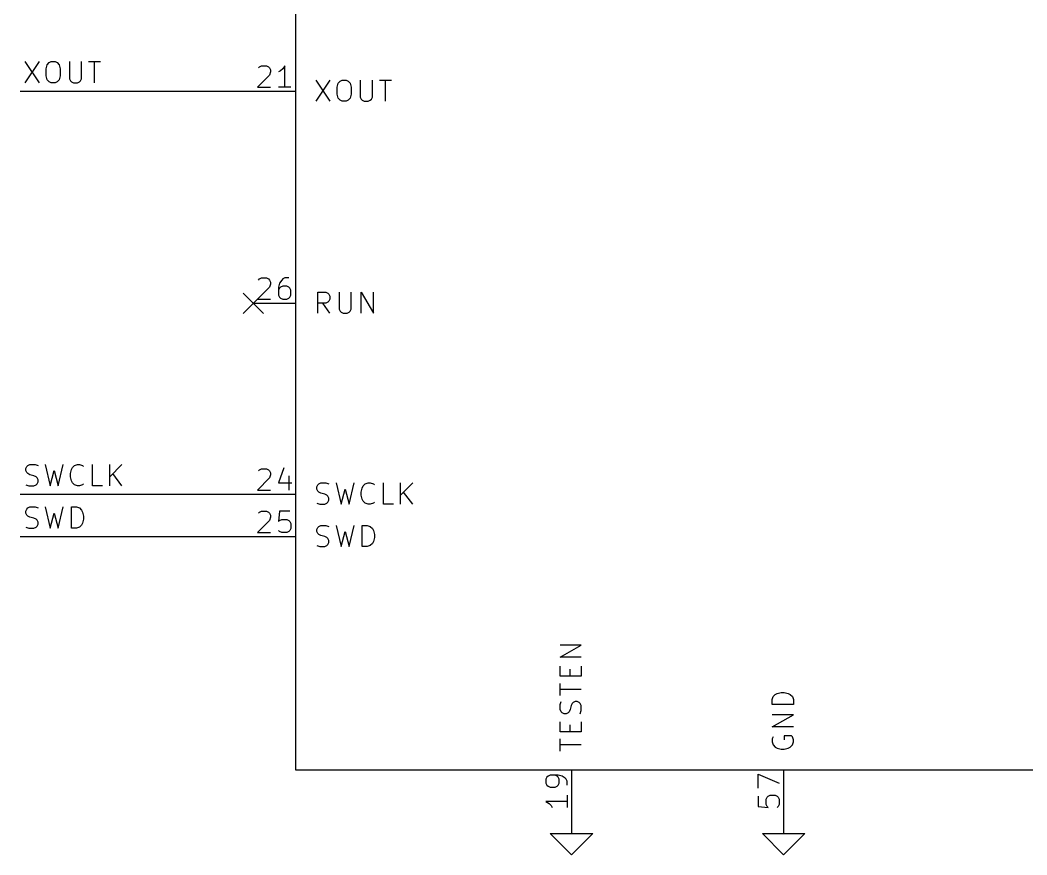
# Model space of a CAD drawing. Extents: x 0.4 to 11.3, y -7.9 to -0.4.
# Drawn here: x 5.95 to 8.324, y -6.2 to -4.232 of the extents above; entities that cross this region are included whole.
import ezdxf

# ---------------------------------------------------------------- set-up
doc = ezdxf.new("R2010")
doc.units = 0
doc.header["$MEASUREMENT"] = 0
for name, color, linetype in [('BLUE2', 5, 'CONTINUOUS'), ('CYAN2', 4, 'CONTINUOUS'), ('GRAY1', 251, 'CONTINUOUS'), ('GREEN3', 91, 'CONTINUOUS'), ('LYELLOW', 51, 'CONTINUOUS'), ('RED2', 1, 'CONTINUOUS'), ('RED3', 11, 'CONTINUOUS')]:
    doc.layers.add(name, color=color, linetype=linetype)

msp = doc.modelspace()

# ---------------------------------------------------------------- linework, layer by layer
at = {"layer": 'BLUE2', "linetype": 'CONTINUOUS'}
for p, q in [((6.476, -4.876), (6.524, -4.924)), ((6.524, -4.876), (6.476, -4.924))]:
    msp.add_line(p, q, dxfattribs=at)
at = {"layer": 'CYAN2', "linetype": 'CONTINUOUS'}
for p, q in [((6.64714, -4.37313), (6.68047, -4.42313)), ((6.68047, -4.37313), (6.64714, -4.42313)), ((6.64714, -4.37313), (6.68047, -4.42313)), ((6.68047, -4.37313), (6.64714, -4.42313)), ((6.69714, -4.3898), (6.69952, -4.38028)), ((6.69714, -4.3898), (6.69952, -4.38028)), ((6.69714, -4.40646), (6.69714, -4.3898)), ((6.69714, -4.40646), (6.69714, -4.3898)), ((6.69952, -4.38028), (6.70428, -4.37551)), ((6.69952, -4.38028), (6.70428, -4.37551)), ((6.70428, -4.37551), (6.70904, -4.37313)), ((6.70428, -4.37551), (6.70904, -4.37313)), ((6.70904, -4.37313), (6.71857, -4.37313)), ((6.70904, -4.37313), (6.71857, -4.37313)), ((6.71857, -4.37313), (6.72333, -4.37551)), ((6.71857, -4.37313), (6.72333, -4.37551)), ((6.72333, -4.37551), (6.72809, -4.38028)), ((6.72333, -4.37551), (6.72809, -4.38028)), ((6.72809, -4.38028), (6.73047, -4.3898)), ((6.72809, -4.38028), (6.73047, -4.3898)), ((6.73047, -4.3898), (6.73047, -4.40646)), ((6.73047, -4.3898), (6.73047, -4.40646)), ((6.7519, -4.37313), (6.7519, -4.41361)), ((6.7519, -4.37313), (6.7519, -4.41361)), ((6.78047, -4.41361), (6.78047, -4.37313)), ((6.78047, -4.41361), (6.78047, -4.37313)), ((6.79714, -4.37313), (6.82571, -4.37313)), ((6.79714, -4.37313), (6.82571, -4.37313)), ((6.81143, -4.42313), (6.81143, -4.37313)), ((6.81143, -4.42313), (6.81143, -4.37313)), ((6.69952, -4.41599), (6.69714, -4.40646)), ((6.69952, -4.41599), (6.69714, -4.40646)), ((6.73047, -4.40646), (6.72809, -4.41599)), ((6.73047, -4.40646), (6.72809, -4.41599)), ((6.7519, -4.41361), (6.75428, -4.41837)), ((6.7519, -4.41361), (6.75428, -4.41837)), ((6.77809, -4.41837), (6.78047, -4.41361)), ((6.77809, -4.41837), (6.78047, -4.41361)), ((6.70428, -4.42075), (6.69952, -4.41599)), ((6.70428, -4.42075), (6.69952, -4.41599)), ((6.70904, -4.42313), (6.70428, -4.42075)), ((6.70904, -4.42313), (6.70428, -4.42075)), ((6.71857, -4.42313), (6.70904, -4.42313)), ((6.71857, -4.42313), (6.70904, -4.42313)), ((6.72333, -4.42075), (6.71857, -4.42313)), ((6.72333, -4.42075), (6.71857, -4.42313)), ((6.72809, -4.41599), (6.72333, -4.42075)), ((6.72809, -4.41599), (6.72333, -4.42075)), ((6.75428, -4.41837), (6.75667, -4.42075)), ((6.75428, -4.41837), (6.75667, -4.42075)), ((6.75667, -4.42075), (6.76143, -4.42313)), ((6.75667, -4.42075), (6.76143, -4.42313)), ((6.76143, -4.42313), (6.77095, -4.42313)), ((6.76143, -4.42313), (6.77095, -4.42313)), ((6.77095, -4.42313), (6.77571, -4.42075)), ((6.77095, -4.42313), (6.77571, -4.42075)), ((6.77571, -4.42075), (6.77809, -4.41837)), ((6.77571, -4.42075), (6.77809, -4.41837)), ((6.6519, -4.92313), (6.6519, -4.87313)), ((6.6519, -4.87313), (6.67095, -4.87313)), ((6.6519, -4.92313), (6.6519, -4.87313)), ((6.6519, -4.87313), (6.67095, -4.87313)), ((6.67095, -4.87313), (6.67571, -4.87551)), ((6.67095, -4.87313), (6.67571, -4.87551)), ((6.67571, -4.87551), (6.67809, -4.87789)), ((6.67571, -4.87551), (6.67809, -4.87789)), ((6.67809, -4.87789), (6.68047, -4.88265)), ((6.67809, -4.87789), (6.68047, -4.88265)), ((6.68047, -4.8898), (6.67809, -4.89456)), ((6.68047, -4.8898), (6.67809, -4.89456)), ((6.68047, -4.88265), (6.68047, -4.8898)), ((6.68047, -4.88265), (6.68047, -4.8898)), ((6.7019, -4.87313), (6.7019, -4.91361)), ((6.7019, -4.87313), (6.7019, -4.91361)), ((6.73047, -4.91361), (6.73047, -4.87313)), ((6.73047, -4.91361), (6.73047, -4.87313)), ((6.75428, -4.92313), (6.75428, -4.87313)), ((6.75428, -4.87313), (6.78285, -4.92313)), ((6.75428, -4.92313), (6.75428, -4.87313)), ((6.75428, -4.87313), (6.78285, -4.92313)), ((6.78285, -4.92313), (6.78285, -4.87313)), ((6.78285, -4.92313), (6.78285, -4.87313)), ((6.67095, -4.89932), (6.6519, -4.89932)), ((6.67095, -4.89932), (6.6519, -4.89932)), ((6.68047, -4.92313), (6.66381, -4.89932)), ((6.68047, -4.92313), (6.66381, -4.89932)), ((6.67571, -4.89694), (6.67095, -4.89932)), ((6.67571, -4.89694), (6.67095, -4.89932)), ((6.67809, -4.89456), (6.67571, -4.89694)), ((6.67809, -4.89456), (6.67571, -4.89694)), ((6.7019, -4.91361), (6.70428, -4.91837)), ((6.7019, -4.91361), (6.70428, -4.91837)), ((6.70428, -4.91837), (6.70667, -4.92075)), ((6.70428, -4.91837), (6.70667, -4.92075)), ((6.70667, -4.92075), (6.71143, -4.92313)), ((6.70667, -4.92075), (6.71143, -4.92313)), ((6.71143, -4.92313), (6.72095, -4.92313)), ((6.71143, -4.92313), (6.72095, -4.92313)), ((6.72095, -4.92313), (6.72571, -4.92075)), ((6.72095, -4.92313), (6.72571, -4.92075)), ((6.72571, -4.92075), (6.72809, -4.91837)), ((6.72571, -4.92075), (6.72809, -4.91837)), ((6.72809, -4.91837), (6.73047, -4.91361)), ((6.72809, -4.91837), (6.73047, -4.91361)), ((6.64952, -5.33265), (6.6519, -5.32789)), ((6.64952, -5.33265), (6.6519, -5.32789)), ((6.64952, -5.33742), (6.64952, -5.33265)), ((6.64952, -5.33742), (6.64952, -5.33265)), ((6.6519, -5.34218), (6.64952, -5.33742)), ((6.6519, -5.34218), (6.64952, -5.33742)), ((6.6519, -5.32789), (6.65428, -5.32551)), ((6.6519, -5.32789), (6.65428, -5.32551)), ((6.65428, -5.32551), (6.65905, -5.32313)), ((6.65428, -5.32551), (6.65905, -5.32313)), ((6.65905, -5.32313), (6.67095, -5.32313)), ((6.65905, -5.32313), (6.67095, -5.32313)), ((6.67095, -5.32313), (6.67809, -5.32551)), ((6.67095, -5.32313), (6.67809, -5.32551)), ((6.69476, -5.32313), (6.70667, -5.37313)), ((6.69476, -5.32313), (6.70667, -5.37313)), ((6.70667, -5.37313), (6.71619, -5.33742)), ((6.70667, -5.37313), (6.71619, -5.33742)), ((6.71619, -5.33742), (6.72571, -5.37313)), ((6.71619, -5.33742), (6.72571, -5.37313)), ((6.72571, -5.37313), (6.73762, -5.32313)), ((6.72571, -5.37313), (6.73762, -5.32313)), ((6.75428, -5.34456), (6.75666, -5.33504)), ((6.75428, -5.34456), (6.75666, -5.33504)), ((6.75666, -5.33504), (6.75904, -5.33028)), ((6.75666, -5.33504), (6.75904, -5.33028)), ((6.75904, -5.33028), (6.76381, -5.32551)), ((6.75904, -5.33028), (6.76381, -5.32551)), ((6.76381, -5.32551), (6.77095, -5.32313)), ((6.76381, -5.32551), (6.77095, -5.32313)), ((6.77095, -5.32313), (6.77571, -5.32313)), ((6.77095, -5.32313), (6.77571, -5.32313)), ((6.77571, -5.32313), (6.78285, -5.32551)), ((6.77571, -5.32313), (6.78285, -5.32551)), ((6.78285, -5.32551), (6.78523, -5.32789)), ((6.78285, -5.32551), (6.78523, -5.32789)), ((6.80666, -5.37313), (6.80666, -5.32313)), ((6.80666, -5.37313), (6.80666, -5.32313)), ((6.84714, -5.37313), (6.84714, -5.32313)), ((6.87571, -5.32313), (6.84714, -5.3517)), ((6.84714, -5.37313), (6.84714, -5.32313)), ((6.87571, -5.32313), (6.84714, -5.3517)), ((6.65428, -5.34456), (6.6519, -5.34218)), ((6.65428, -5.34456), (6.6519, -5.34218)), ((6.65905, -5.34694), (6.65428, -5.34456)), ((6.65905, -5.34694), (6.65428, -5.34456)), ((6.66857, -5.34932), (6.65905, -5.34694)), ((6.66857, -5.34932), (6.65905, -5.34694)), ((6.67333, -5.3517), (6.66857, -5.34932)), ((6.67333, -5.3517), (6.66857, -5.34932)), ((6.67571, -5.35408), (6.67333, -5.3517)), ((6.67571, -5.35408), (6.67333, -5.3517)), ((6.67809, -5.35885), (6.67571, -5.35408)), ((6.67809, -5.35885), (6.67571, -5.35408)), ((6.67571, -5.36837), (6.67809, -5.36361)), ((6.67571, -5.36837), (6.67809, -5.36361)), ((6.67809, -5.36361), (6.67809, -5.35885)), ((6.67809, -5.36361), (6.67809, -5.35885)), ((6.75428, -5.3517), (6.75428, -5.34456)), ((6.75428, -5.3517), (6.75428, -5.34456)), ((6.75666, -5.36122), (6.75428, -5.3517)), ((6.75666, -5.36122), (6.75428, -5.3517)), ((6.75904, -5.36599), (6.75666, -5.36122)), ((6.75904, -5.36599), (6.75666, -5.36122)), ((6.87571, -5.37313), (6.85428, -5.34456)), ((6.87571, -5.37313), (6.85428, -5.34456)), ((6.64952, -5.37075), (6.65667, -5.37313)), ((6.64952, -5.37075), (6.65667, -5.37313)), ((6.65667, -5.37313), (6.66857, -5.37313)), ((6.65667, -5.37313), (6.66857, -5.37313)), ((6.66857, -5.37313), (6.67333, -5.37075)), ((6.66857, -5.37313), (6.67333, -5.37075)), ((6.67333, -5.37075), (6.67571, -5.36837)), ((6.67333, -5.37075), (6.67571, -5.36837)), ((6.76381, -5.37075), (6.75904, -5.36599)), ((6.76381, -5.37075), (6.75904, -5.36599)), ((6.77095, -5.37313), (6.76381, -5.37075)), ((6.77095, -5.37313), (6.76381, -5.37075)), ((6.77571, -5.37313), (6.77095, -5.37313)), ((6.77571, -5.37313), (6.77095, -5.37313)), ((6.78285, -5.37075), (6.77571, -5.37313)), ((6.78285, -5.37075), (6.77571, -5.37313)), ((6.78523, -5.36837), (6.78285, -5.37075)), ((6.78523, -5.36837), (6.78285, -5.37075)), ((6.83047, -5.37313), (6.80666, -5.37313)), ((6.83047, -5.37313), (6.80666, -5.37313)), ((6.64952, -5.43265), (6.6519, -5.42789)), ((6.64952, -5.43265), (6.6519, -5.42789)), ((6.64952, -5.43742), (6.64952, -5.43265)), ((6.64952, -5.43742), (6.64952, -5.43265)), ((6.6519, -5.42789), (6.65428, -5.42551)), ((6.6519, -5.42789), (6.65428, -5.42551)), ((6.65428, -5.42551), (6.65905, -5.42313)), ((6.65428, -5.42551), (6.65905, -5.42313)), ((6.65905, -5.42313), (6.67095, -5.42313)), ((6.65905, -5.42313), (6.67095, -5.42313)), ((6.67095, -5.42313), (6.67809, -5.42551)), ((6.67095, -5.42313), (6.67809, -5.42551)), ((6.69476, -5.42313), (6.70667, -5.47313)), ((6.69476, -5.42313), (6.70667, -5.47313)), ((6.72571, -5.47313), (6.73762, -5.42313)), ((6.72571, -5.47313), (6.73762, -5.42313)), ((6.75666, -5.47313), (6.75666, -5.42313)), ((6.75666, -5.42313), (6.76857, -5.42313)), ((6.75666, -5.47313), (6.75666, -5.42313)), ((6.75666, -5.42313), (6.76857, -5.42313)), ((6.76857, -5.42313), (6.77571, -5.42551)), ((6.76857, -5.42313), (6.77571, -5.42551)), ((6.77571, -5.42551), (6.78047, -5.43028)), ((6.77571, -5.42551), (6.78047, -5.43028)), ((6.78047, -5.43028), (6.78285, -5.43504)), ((6.78047, -5.43028), (6.78285, -5.43504)), ((6.78285, -5.43504), (6.78523, -5.44456)), ((6.78285, -5.43504), (6.78523, -5.44456)), ((6.6519, -5.44218), (6.64952, -5.43742)), ((6.6519, -5.44218), (6.64952, -5.43742)), ((6.65428, -5.44456), (6.6519, -5.44218)), ((6.65428, -5.44456), (6.6519, -5.44218)), ((6.65905, -5.44694), (6.65428, -5.44456)), ((6.65905, -5.44694), (6.65428, -5.44456)), ((6.66857, -5.44932), (6.65905, -5.44694)), ((6.66857, -5.44932), (6.65905, -5.44694)), ((6.67333, -5.4517), (6.66857, -5.44932)), ((6.67333, -5.4517), (6.66857, -5.44932)), ((6.67571, -5.45408), (6.67333, -5.4517)), ((6.67571, -5.45408), (6.67333, -5.4517)), ((6.67809, -5.45885), (6.67571, -5.45408)), ((6.67809, -5.45885), (6.67571, -5.45408)), ((6.67809, -5.46361), (6.67809, -5.45885)), ((6.67809, -5.46361), (6.67809, -5.45885)), ((6.70667, -5.47313), (6.71619, -5.43742)), ((6.70667, -5.47313), (6.71619, -5.43742)), ((6.71619, -5.43742), (6.72571, -5.47313)), ((6.71619, -5.43742), (6.72571, -5.47313)), ((6.78523, -5.4517), (6.78285, -5.46122)), ((6.78523, -5.4517), (6.78285, -5.46122)), ((6.78523, -5.44456), (6.78523, -5.4517)), ((6.78523, -5.44456), (6.78523, -5.4517)), ((6.64952, -5.47075), (6.65667, -5.47313)), ((6.64952, -5.47075), (6.65667, -5.47313)), ((6.65667, -5.47313), (6.66857, -5.47313)), ((6.65667, -5.47313), (6.66857, -5.47313)), ((6.66857, -5.47313), (6.67333, -5.47075)), ((6.66857, -5.47313), (6.67333, -5.47075)), ((6.67333, -5.47075), (6.67571, -5.46837)), ((6.67333, -5.47075), (6.67571, -5.46837)), ((6.67571, -5.46837), (6.67809, -5.46361)), ((6.67571, -5.46837), (6.67809, -5.46361)), ((6.76857, -5.47313), (6.75666, -5.47313)), ((6.76857, -5.47313), (6.75666, -5.47313)), ((6.77571, -5.47075), (6.76857, -5.47313)), ((6.77571, -5.47075), (6.76857, -5.47313)), ((6.78047, -5.46599), (6.77571, -5.47075)), ((6.78047, -5.46599), (6.77571, -5.47075)), ((6.78285, -5.46122), (6.78047, -5.46599)), ((6.78285, -5.46122), (6.78047, -5.46599)), ((7.22313, -5.73381), (7.27313, -5.70524)), ((7.27313, -5.70524), (7.22313, -5.70524)), ((7.22313, -5.73381), (7.27313, -5.70524)), ((7.27313, -5.70524), (7.22313, -5.70524)), ((7.27313, -5.73381), (7.22313, -5.73381)), ((7.27313, -5.73381), (7.22313, -5.73381)), ((7.22313, -5.77905), (7.22313, -5.75524)), ((7.22313, -5.77905), (7.22313, -5.75524)), ((7.24694, -5.77905), (7.24694, -5.76238)), ((7.24694, -5.77905), (7.24694, -5.76238)), ((7.27313, -5.75524), (7.27313, -5.77905)), ((7.27313, -5.75524), (7.27313, -5.77905)), ((7.27313, -5.77905), (7.22313, -5.77905)), ((7.27313, -5.77905), (7.22313, -5.77905)), ((7.22313, -5.82429), (7.22313, -5.79572)), ((7.22313, -5.82429), (7.22313, -5.79572)), ((7.27313, -5.81), (7.22313, -5.81)), ((7.27313, -5.81), (7.22313, -5.81)), ((7.22313, -5.84572), (7.22551, -5.83857)), ((7.22313, -5.84572), (7.22551, -5.83857)), ((7.25885, -5.83857), (7.25408, -5.84095)), ((7.25885, -5.83857), (7.25408, -5.84095)), ((7.26361, -5.83857), (7.25885, -5.83857)), ((7.26361, -5.83857), (7.25885, -5.83857)), ((7.26837, -5.84095), (7.26361, -5.83857)), ((7.26837, -5.84095), (7.26361, -5.83857)), ((7.72313, -5.83381), (7.72551, -5.82667)), ((7.72313, -5.83381), (7.72551, -5.82667)), ((7.72313, -5.84571), (7.72313, -5.83381)), ((7.72313, -5.84571), (7.72313, -5.83381)), ((7.72551, -5.82667), (7.73028, -5.8219)), ((7.72551, -5.82667), (7.73028, -5.8219)), ((7.73028, -5.8219), (7.73504, -5.81952)), ((7.73028, -5.8219), (7.73504, -5.81952)), ((7.73504, -5.81952), (7.74456, -5.81714)), ((7.73504, -5.81952), (7.74456, -5.81714)), ((7.74456, -5.81714), (7.7517, -5.81714)), ((7.74456, -5.81714), (7.7517, -5.81714)), ((7.7517, -5.81714), (7.76122, -5.81952)), ((7.7517, -5.81714), (7.76122, -5.81952)), ((7.76122, -5.81952), (7.76599, -5.8219)), ((7.76122, -5.81952), (7.76599, -5.8219)), ((7.76599, -5.8219), (7.77075, -5.82667)), ((7.76599, -5.8219), (7.77075, -5.82667)), ((7.77075, -5.82667), (7.77313, -5.83381)), ((7.77075, -5.82667), (7.77313, -5.83381)), ((7.77313, -5.83381), (7.77313, -5.84571)), ((7.77313, -5.83381), (7.77313, -5.84571)), ((7.22313, -5.85762), (7.22313, -5.84572)), ((7.22313, -5.85762), (7.22313, -5.84572)), ((7.22551, -5.86238), (7.22313, -5.85762)), ((7.22551, -5.86238), (7.22313, -5.85762)), ((7.22789, -5.86476), (7.22551, -5.86238)), ((7.22789, -5.86476), (7.22551, -5.86238)), ((7.24456, -5.86238), (7.24218, -5.86476)), ((7.24456, -5.86238), (7.24218, -5.86476)), ((7.24694, -5.85762), (7.24456, -5.86238)), ((7.24694, -5.85762), (7.24456, -5.86238)), ((7.24932, -5.84809), (7.24694, -5.85762)), ((7.24932, -5.84809), (7.24694, -5.85762)), ((7.2517, -5.84333), (7.24932, -5.84809)), ((7.2517, -5.84333), (7.24932, -5.84809)), ((7.25408, -5.84095), (7.2517, -5.84333)), ((7.25408, -5.84095), (7.2517, -5.84333)), ((7.27075, -5.84333), (7.26837, -5.84095)), ((7.27075, -5.84333), (7.26837, -5.84095)), ((7.27313, -5.84809), (7.27075, -5.84333)), ((7.27313, -5.84809), (7.27075, -5.84333)), ((7.27075, -5.86714), (7.27313, -5.86)), ((7.27075, -5.86714), (7.27313, -5.86)), ((7.27313, -5.86), (7.27313, -5.84809)), ((7.27313, -5.86), (7.27313, -5.84809)), ((7.77313, -5.84571), (7.72313, -5.84571)), ((7.77313, -5.84571), (7.72313, -5.84571)), ((7.22313, -5.91), (7.22313, -5.88619)), ((7.22313, -5.91), (7.22313, -5.88619)), ((7.23265, -5.86714), (7.22789, -5.86476)), ((7.23265, -5.86714), (7.22789, -5.86476)), ((7.23742, -5.86714), (7.23265, -5.86714)), ((7.23742, -5.86714), (7.23265, -5.86714)), ((7.24218, -5.86476), (7.23742, -5.86714)), ((7.24218, -5.86476), (7.23742, -5.86714)), ((7.27313, -5.88619), (7.27313, -5.91)), ((7.27313, -5.88619), (7.27313, -5.91)), ((7.72313, -5.89809), (7.77313, -5.86952)), ((7.77313, -5.86952), (7.72313, -5.86952)), ((7.72313, -5.89809), (7.77313, -5.86952)), ((7.77313, -5.86952), (7.72313, -5.86952)), ((7.27313, -5.91), (7.22313, -5.91)), ((7.27313, -5.91), (7.22313, -5.91)), ((7.24694, -5.91), (7.24694, -5.89333)), ((7.24694, -5.91), (7.24694, -5.89333)), ((7.77313, -5.89809), (7.72313, -5.89809)), ((7.77313, -5.89809), (7.72313, -5.89809)), ((7.22313, -5.95524), (7.22313, -5.92667)), ((7.22313, -5.95524), (7.22313, -5.92667)), ((7.72551, -5.9219), (7.72313, -5.92667)), ((7.72551, -5.9219), (7.72313, -5.92667)), ((7.72313, -5.92667), (7.72313, -5.93381)), ((7.72313, -5.92667), (7.72313, -5.93381)), ((7.72313, -5.93381), (7.72551, -5.94095)), ((7.72313, -5.93381), (7.72551, -5.94095)), ((7.76837, -5.91952), (7.7517, -5.91952)), ((7.7517, -5.91952), (7.7517, -5.92905)), ((7.76837, -5.91952), (7.7517, -5.91952)), ((7.7517, -5.91952), (7.7517, -5.92905)), ((7.77075, -5.9219), (7.76837, -5.91952)), ((7.77075, -5.9219), (7.76837, -5.91952)), ((7.77313, -5.92905), (7.77075, -5.9219)), ((7.77313, -5.92905), (7.77075, -5.9219)), ((7.77075, -5.94095), (7.77313, -5.93381)), ((7.77075, -5.94095), (7.77313, -5.93381)), ((7.77313, -5.93381), (7.77313, -5.92905)), ((7.77313, -5.93381), (7.77313, -5.92905)), ((7.27313, -5.94095), (7.22313, -5.94095)), ((7.27313, -5.94095), (7.22313, -5.94095)), ((7.72551, -5.94095), (7.73028, -5.94571)), ((7.72551, -5.94095), (7.73028, -5.94571)), ((7.73028, -5.94571), (7.73504, -5.94809)), ((7.73028, -5.94571), (7.73504, -5.94809)), ((7.73504, -5.94809), (7.74456, -5.95047)), ((7.73504, -5.94809), (7.74456, -5.95047)), ((7.74456, -5.95047), (7.7517, -5.95047)), ((7.74456, -5.95047), (7.7517, -5.95047)), ((7.7517, -5.95047), (7.76122, -5.94809)), ((7.7517, -5.95047), (7.76122, -5.94809)), ((7.76122, -5.94809), (7.76599, -5.94571)), ((7.76122, -5.94809), (7.76599, -5.94571)), ((7.76599, -5.94571), (7.77075, -5.94095)), ((7.76599, -5.94571), (7.77075, -5.94095))]:
    msp.add_line(p, q, dxfattribs=at)
at = {"layer": 'GRAY1', "linetype": 'CONTINUOUS'}
for p, q in [((5.96125, -4.3298), (5.99458, -4.3798)), ((5.99458, -4.3298), (5.96125, -4.3798)), ((6.01125, -4.34647), (6.01363, -4.33694)), ((6.01363, -4.33694), (6.01839, -4.33218)), ((6.01839, -4.33218), (6.02315, -4.3298)), ((6.02315, -4.3298), (6.03268, -4.3298)), ((6.03268, -4.3298), (6.03744, -4.33218)), ((6.03744, -4.33218), (6.0422, -4.33694)), ((6.0422, -4.33694), (6.04458, -4.34647)), ((6.06601, -4.3298), (6.06601, -4.37028)), ((6.09458, -4.37028), (6.09458, -4.3298)), ((6.11125, -4.3298), (6.13982, -4.3298)), ((6.12554, -4.3798), (6.12554, -4.3298)), ((6.01125, -4.36313), (6.01125, -4.34647)), ((6.01363, -4.37266), (6.01125, -4.36313)), ((6.04458, -4.36313), (6.0422, -4.37266)), ((6.04458, -4.34647), (6.04458, -4.36313)), ((6.01839, -4.37742), (6.01363, -4.37266)), ((6.02315, -4.3798), (6.01839, -4.37742)), ((6.03268, -4.3798), (6.02315, -4.3798)), ((6.03744, -4.37742), (6.03268, -4.3798)), ((6.0422, -4.37266), (6.03744, -4.37742)), ((6.06601, -4.37028), (6.06839, -4.37504)), ((6.06839, -4.37504), (6.07078, -4.37742)), ((6.07078, -4.37742), (6.07554, -4.3798)), ((6.07554, -4.3798), (6.08506, -4.3798)), ((6.08506, -4.3798), (6.08982, -4.37742)), ((6.08982, -4.37742), (6.0922, -4.37504)), ((6.0922, -4.37504), (6.09458, -4.37028)), ((5.96363, -5.28932), (5.96601, -5.28456)), ((5.96363, -5.29409), (5.96363, -5.28932)), ((5.96601, -5.28456), (5.96839, -5.28218)), ((5.96839, -5.28218), (5.97316, -5.2798)), ((5.97316, -5.2798), (5.98506, -5.2798)), ((5.98506, -5.2798), (5.9922, -5.28218)), ((6.00887, -5.2798), (6.02078, -5.3298)), ((6.03982, -5.3298), (6.05173, -5.2798)), ((6.06839, -5.30123), (6.07077, -5.2917)), ((6.07077, -5.2917), (6.07315, -5.28694)), ((6.07315, -5.28694), (6.07792, -5.28218)), ((6.07792, -5.28218), (6.08506, -5.2798)), ((6.08506, -5.2798), (6.08982, -5.2798)), ((6.08982, -5.2798), (6.09696, -5.28218)), ((6.09696, -5.28218), (6.09934, -5.28456)), ((6.12077, -5.3298), (6.12077, -5.2798)), ((6.16125, -5.3298), (6.16125, -5.2798)), ((6.18982, -5.2798), (6.16125, -5.30837)), ((5.96601, -5.29885), (5.96363, -5.29409)), ((5.96839, -5.30123), (5.96601, -5.29885)), ((5.97316, -5.30361), (5.96839, -5.30123)), ((5.98268, -5.30599), (5.97316, -5.30361)), ((5.98744, -5.30837), (5.98268, -5.30599)), ((5.98982, -5.31075), (5.98744, -5.30837)), ((5.9922, -5.31552), (5.98982, -5.31075)), ((5.9922, -5.32028), (5.9922, -5.31552)), ((6.02078, -5.3298), (6.0303, -5.29409)), ((6.0303, -5.29409), (6.03982, -5.3298)), ((6.06839, -5.30837), (6.06839, -5.30123)), ((6.07077, -5.31789), (6.06839, -5.30837)), ((6.18982, -5.3298), (6.16839, -5.30123)), ((5.96363, -5.32742), (5.97078, -5.3298)), ((5.97078, -5.3298), (5.98268, -5.3298)), ((5.98268, -5.3298), (5.98744, -5.32742)), ((5.98744, -5.32742), (5.98982, -5.32504)), ((5.98982, -5.32504), (5.9922, -5.32028)), ((6.07315, -5.32266), (6.07077, -5.31789)), ((6.07792, -5.32742), (6.07315, -5.32266)), ((6.08506, -5.3298), (6.07792, -5.32742)), ((6.08982, -5.3298), (6.08506, -5.3298)), ((6.09696, -5.32742), (6.08982, -5.3298)), ((6.09934, -5.32504), (6.09696, -5.32742)), ((6.14458, -5.3298), (6.12077, -5.3298)), ((5.96363, -5.38932), (5.96601, -5.38456)), ((5.96601, -5.38456), (5.96839, -5.38218)), ((5.96839, -5.38218), (5.97316, -5.3798)), ((5.97316, -5.3798), (5.98506, -5.3798)), ((5.98506, -5.3798), (5.9922, -5.38218)), ((6.00887, -5.3798), (6.02078, -5.4298)), ((6.03982, -5.4298), (6.05173, -5.3798)), ((6.07077, -5.4298), (6.07077, -5.3798)), ((6.07077, -5.3798), (6.08268, -5.3798)), ((6.08268, -5.3798), (6.08982, -5.38218)), ((6.08982, -5.38218), (6.09458, -5.38694)), ((6.09458, -5.38694), (6.09696, -5.3917)), ((5.96363, -5.39409), (5.96363, -5.38932)), ((5.96601, -5.39885), (5.96363, -5.39409)), ((5.96839, -5.40123), (5.96601, -5.39885)), ((5.97316, -5.40361), (5.96839, -5.40123)), ((5.98268, -5.40599), (5.97316, -5.40361)), ((5.98744, -5.40837), (5.98268, -5.40599)), ((5.98982, -5.41075), (5.98744, -5.40837)), ((5.9922, -5.41552), (5.98982, -5.41075)), ((6.02078, -5.4298), (6.0303, -5.39409)), ((6.0303, -5.39409), (6.03982, -5.4298)), ((6.09696, -5.3917), (6.09934, -5.40123)), ((6.09934, -5.40837), (6.09696, -5.41789)), ((6.09934, -5.40123), (6.09934, -5.40837)), ((5.96363, -5.42742), (5.97078, -5.4298)), ((5.97078, -5.4298), (5.98268, -5.4298)), ((5.98268, -5.4298), (5.98744, -5.42742)), ((5.98744, -5.42742), (5.98982, -5.42504)), ((5.98982, -5.42504), (5.9922, -5.42028)), ((5.9922, -5.42028), (5.9922, -5.41552)), ((6.08268, -5.4298), (6.07077, -5.4298)), ((6.08982, -5.42742), (6.08268, -5.4298)), ((6.09458, -5.42266), (6.08982, -5.42742)), ((6.09696, -5.41789), (6.09458, -5.42266))]:
    msp.add_line(p, q, dxfattribs=at)
at = {"layer": 'GREEN3', "linetype": 'CONTINUOUS'}
for p, q in [((6.5, -4.4), (5.95, -4.4)), ((6.5, -5.35), (5.95, -5.35)), ((6.5, -5.45), (5.95, -5.45))]:
    msp.add_line(p, q, dxfattribs=at)
at = {"layer": 'LYELLOW', "linetype": 'CONTINUOUS'}
for p, q in [((6.6, -6), (6.6, -2.2)), ((8.9, -6), (6.6, -6))]:
    msp.add_line(p, q, dxfattribs=at)
at = {"layer": 'RED2', "linetype": 'CONTINUOUS'}
for p, q in [((6.6, -6), (6.6, -2.2)), ((6.6, -4.4), (6.5, -4.4)), ((6.6, -4.4), (6.5, -4.4)), ((6.6, -4.9), (6.5, -4.9)), ((6.6, -4.9), (6.5, -4.9)), ((6.6, -5.35), (6.5, -5.35)), ((6.6, -5.35), (6.5, -5.35)), ((6.6, -5.45), (6.5, -5.45)), ((6.6, -5.45), (6.5, -5.45)), ((8.9, -6), (6.6, -6)), ((7.25, -6), (7.25, -6.1)), ((7.25, -6), (7.25, -6.1)), ((7.75, -6), (7.75, -6.1)), ((7.75, -6), (7.75, -6.1)), ((7.25, -6.1), (7.25, -6.15)), ((7.75, -6.1), (7.75, -6.15)), ((7.25, -6.2), (7.2, -6.15)), ((7.2, -6.15), (7.25, -6.15)), ((7.25, -6.15), (7.3, -6.15)), ((7.3, -6.15), (7.25, -6.2)), ((7.75, -6.2), (7.7, -6.15)), ((7.7, -6.15), (7.75, -6.15)), ((7.75, -6.15), (7.8, -6.15)), ((7.8, -6.15), (7.75, -6.2))]:
    msp.add_line(p, q, dxfattribs=at)
at = {"layer": 'RED3', "linetype": 'CONTINUOUS'}
for p, q in [((6.51191, -4.34464), (6.51428, -4.34226)), ((6.51191, -4.34464), (6.51428, -4.34226)), ((6.51428, -4.34226), (6.51905, -4.33988)), ((6.51428, -4.34226), (6.51905, -4.33988)), ((6.51905, -4.33988), (6.53095, -4.33988)), ((6.51905, -4.33988), (6.53095, -4.33988)), ((6.53095, -4.33988), (6.53571, -4.34226)), ((6.53095, -4.33988), (6.53571, -4.34226)), ((6.53571, -4.34226), (6.53809, -4.34464)), ((6.53571, -4.34226), (6.53809, -4.34464)), ((6.57381, -4.33988), (6.56905, -4.34702)), ((6.57381, -4.33988), (6.56905, -4.34702)), ((6.57381, -4.38988), (6.57381, -4.33988)), ((6.57381, -4.38988), (6.57381, -4.33988)), ((6.53809, -4.36131), (6.50952, -4.38988)), ((6.53809, -4.36131), (6.50952, -4.38988)), ((6.53809, -4.34464), (6.54048, -4.3494)), ((6.53809, -4.34464), (6.54048, -4.3494)), ((6.54048, -4.35417), (6.53809, -4.36131)), ((6.54048, -4.35417), (6.53809, -4.36131)), ((6.54048, -4.3494), (6.54048, -4.35417)), ((6.54048, -4.3494), (6.54048, -4.35417)), ((6.56428, -4.35178), (6.55952, -4.35417)), ((6.56428, -4.35178), (6.55952, -4.35417)), ((6.56905, -4.34702), (6.56428, -4.35178)), ((6.56905, -4.34702), (6.56428, -4.35178)), ((6.50952, -4.38988), (6.54048, -4.38988)), ((6.50952, -4.38988), (6.54048, -4.38988)), ((6.58809, -4.38988), (6.55952, -4.38988)), ((6.58809, -4.38988), (6.55952, -4.38988)), ((6.51191, -4.84464), (6.51428, -4.84226)), ((6.51191, -4.84464), (6.51428, -4.84226)), ((6.51428, -4.84226), (6.51905, -4.83988)), ((6.51428, -4.84226), (6.51905, -4.83988)), ((6.51905, -4.83988), (6.53095, -4.83988)), ((6.51905, -4.83988), (6.53095, -4.83988)), ((6.53095, -4.83988), (6.53571, -4.84226)), ((6.53095, -4.83988), (6.53571, -4.84226)), ((6.53571, -4.84226), (6.53809, -4.84464)), ((6.53571, -4.84226), (6.53809, -4.84464)), ((6.56905, -4.84226), (6.56667, -4.84464)), ((6.56905, -4.84226), (6.56667, -4.84464)), ((6.57381, -4.83988), (6.56905, -4.84226)), ((6.57381, -4.83988), (6.56905, -4.84226)), ((6.58333, -4.83988), (6.57381, -4.83988)), ((6.58333, -4.83988), (6.57381, -4.83988)), ((6.53809, -4.86131), (6.50952, -4.88988)), ((6.53809, -4.86131), (6.50952, -4.88988)), ((6.53809, -4.84464), (6.54048, -4.8494)), ((6.53809, -4.84464), (6.54048, -4.8494)), ((6.54048, -4.85417), (6.53809, -4.86131)), ((6.54048, -4.85417), (6.53809, -4.86131)), ((6.54048, -4.8494), (6.54048, -4.85417)), ((6.54048, -4.8494), (6.54048, -4.85417)), ((6.5619, -4.85178), (6.55952, -4.86131)), ((6.5619, -4.85178), (6.55952, -4.86131)), ((6.55952, -4.86131), (6.55952, -4.88035)), ((6.55952, -4.86131), (6.55952, -4.88035)), ((6.5619, -4.86369), (6.55952, -4.86845)), ((6.5619, -4.86369), (6.55952, -4.86845)), ((6.56667, -4.84464), (6.5619, -4.85178)), ((6.56667, -4.84464), (6.5619, -4.85178)), ((6.56428, -4.86131), (6.5619, -4.86369)), ((6.56428, -4.86131), (6.5619, -4.86369)), ((6.56905, -4.85893), (6.56428, -4.86131)), ((6.56905, -4.85893), (6.56428, -4.86131)), ((6.57857, -4.85893), (6.56905, -4.85893)), ((6.57857, -4.85893), (6.56905, -4.85893)), ((6.58333, -4.86131), (6.57857, -4.85893)), ((6.58333, -4.86131), (6.57857, -4.85893)), ((6.58571, -4.86369), (6.58333, -4.86131)), ((6.58571, -4.86369), (6.58333, -4.86131)), ((6.58809, -4.86845), (6.58571, -4.86369)), ((6.58809, -4.86845), (6.58571, -4.86369)), ((6.55952, -4.88035), (6.5619, -4.88512)), ((6.55952, -4.88035), (6.5619, -4.88512)), ((6.5619, -4.88512), (6.56428, -4.8875)), ((6.5619, -4.88512), (6.56428, -4.8875)), ((6.56428, -4.8875), (6.56905, -4.88988)), ((6.56428, -4.8875), (6.56905, -4.88988)), ((6.57857, -4.88988), (6.58333, -4.8875)), ((6.57857, -4.88988), (6.58333, -4.8875)), ((6.58333, -4.8875), (6.58571, -4.88512)), ((6.58333, -4.8875), (6.58571, -4.88512)), ((6.58571, -4.88512), (6.58809, -4.88035)), ((6.58571, -4.88512), (6.58809, -4.88035)), ((6.58809, -4.88035), (6.58809, -4.86845)), ((6.58809, -4.88035), (6.58809, -4.86845)), ((6.50952, -4.88988), (6.54048, -4.88988)), ((6.50952, -4.88988), (6.54048, -4.88988)), ((6.56905, -4.88988), (6.57857, -4.88988)), ((6.56905, -4.88988), (6.57857, -4.88988)), ((6.51191, -5.29464), (6.51428, -5.29226)), ((6.51191, -5.29464), (6.51428, -5.29226)), ((6.51428, -5.29226), (6.51905, -5.28988)), ((6.51428, -5.29226), (6.51905, -5.28988)), ((6.51905, -5.28988), (6.53095, -5.28988)), ((6.51905, -5.28988), (6.53095, -5.28988)), ((6.53095, -5.28988), (6.53571, -5.29226)), ((6.53095, -5.28988), (6.53571, -5.29226)), ((6.53571, -5.29226), (6.53809, -5.29464)), ((6.53571, -5.29226), (6.53809, -5.29464)), ((6.57143, -5.2875), (6.55952, -5.32321)), ((6.57143, -5.2875), (6.55952, -5.32321)), ((6.53809, -5.31131), (6.50952, -5.33988)), ((6.53809, -5.31131), (6.50952, -5.33988)), ((6.53809, -5.29464), (6.54048, -5.2994)), ((6.53809, -5.29464), (6.54048, -5.2994)), ((6.54048, -5.30417), (6.53809, -5.31131)), ((6.54048, -5.30417), (6.53809, -5.31131)), ((6.54048, -5.2994), (6.54048, -5.30417)), ((6.54048, -5.2994), (6.54048, -5.30417)), ((6.58333, -5.30655), (6.58333, -5.33988)), ((6.58333, -5.30655), (6.58333, -5.33988)), ((6.50952, -5.33988), (6.54048, -5.33988)), ((6.50952, -5.33988), (6.54048, -5.33988)), ((6.55952, -5.32321), (6.59047, -5.32321)), ((6.55952, -5.32321), (6.59047, -5.32321)), ((6.53809, -5.41131), (6.50952, -5.43988)), ((6.53809, -5.41131), (6.50952, -5.43988)), ((6.51191, -5.39464), (6.51428, -5.39226)), ((6.51191, -5.39464), (6.51428, -5.39226)), ((6.51428, -5.39226), (6.51905, -5.38988)), ((6.51428, -5.39226), (6.51905, -5.38988)), ((6.51905, -5.38988), (6.53095, -5.38988)), ((6.51905, -5.38988), (6.53095, -5.38988)), ((6.53095, -5.38988), (6.53571, -5.39226)), ((6.53095, -5.38988), (6.53571, -5.39226)), ((6.53571, -5.39226), (6.53809, -5.39464)), ((6.53571, -5.39226), (6.53809, -5.39464)), ((6.53809, -5.39464), (6.54048, -5.3994)), ((6.53809, -5.39464), (6.54048, -5.3994)), ((6.54048, -5.40417), (6.53809, -5.41131)), ((6.54048, -5.40417), (6.53809, -5.41131)), ((6.54048, -5.3994), (6.54048, -5.40417)), ((6.54048, -5.3994), (6.54048, -5.40417)), ((6.5619, -5.38988), (6.55952, -5.41369)), ((6.5619, -5.38988), (6.55952, -5.41369)), ((6.55952, -5.41369), (6.5619, -5.41131)), ((6.55952, -5.41369), (6.5619, -5.41131)), ((6.58571, -5.38988), (6.5619, -5.38988)), ((6.58571, -5.38988), (6.5619, -5.38988)), ((6.5619, -5.41131), (6.56667, -5.40893)), ((6.5619, -5.41131), (6.56667, -5.40893)), ((6.56667, -5.40893), (6.57857, -5.40893)), ((6.56667, -5.40893), (6.57857, -5.40893)), ((6.57857, -5.40893), (6.58333, -5.41131)), ((6.57857, -5.40893), (6.58333, -5.41131)), ((6.58333, -5.41131), (6.58571, -5.41369)), ((6.58333, -5.41131), (6.58571, -5.41369)), ((6.5619, -5.4375), (6.55952, -5.43512)), ((6.5619, -5.4375), (6.55952, -5.43512)), ((6.58571, -5.43512), (6.58333, -5.4375)), ((6.58571, -5.43512), (6.58333, -5.4375)), ((6.58571, -5.41369), (6.58809, -5.41845)), ((6.58571, -5.41369), (6.58809, -5.41845)), ((6.58809, -5.43035), (6.58571, -5.43512)), ((6.58809, -5.43035), (6.58571, -5.43512)), ((6.58809, -5.41845), (6.58809, -5.43035)), ((6.58809, -5.41845), (6.58809, -5.43035)), ((6.50952, -5.43988), (6.54048, -5.43988)), ((6.50952, -5.43988), (6.54048, -5.43988)), ((6.56667, -5.43988), (6.5619, -5.4375)), ((6.56667, -5.43988), (6.5619, -5.4375)), ((6.57857, -5.43988), (6.56667, -5.43988)), ((6.57857, -5.43988), (6.56667, -5.43988)), ((6.58333, -5.4375), (6.57857, -5.43988)), ((6.58333, -5.4375), (6.57857, -5.43988)), ((7.19226, -6.01667), (7.18988, -6.02143)), ((7.19226, -6.01667), (7.18988, -6.02143)), ((7.18988, -6.02143), (7.18988, -6.03095)), ((7.18988, -6.02143), (7.18988, -6.03095)), ((7.19464, -6.01428), (7.19226, -6.01667)), ((7.19464, -6.01428), (7.19226, -6.01667)), ((7.1994, -6.0119), (7.19464, -6.01428)), ((7.1994, -6.0119), (7.19464, -6.01428)), ((7.21845, -6.0119), (7.1994, -6.0119)), ((7.21845, -6.0119), (7.1994, -6.0119)), ((7.21607, -6.01428), (7.21131, -6.0119)), ((7.21607, -6.01428), (7.21131, -6.0119)), ((7.21845, -6.01667), (7.21607, -6.01428)), ((7.21845, -6.01667), (7.21607, -6.01428)), ((7.22797, -6.01428), (7.21845, -6.0119)), ((7.22797, -6.01428), (7.21845, -6.0119)), ((7.22083, -6.02143), (7.21845, -6.01667)), ((7.22083, -6.02143), (7.21845, -6.01667)), ((7.22083, -6.03095), (7.22083, -6.02143)), ((7.22083, -6.03095), (7.22083, -6.02143)), ((7.23512, -6.01905), (7.22797, -6.01428)), ((7.23512, -6.01905), (7.22797, -6.01428)), ((7.2375, -6.02143), (7.23512, -6.01905)), ((7.2375, -6.02143), (7.23512, -6.01905)), ((7.23988, -6.02619), (7.2375, -6.02143)), ((7.23988, -6.02619), (7.2375, -6.02143)), ((7.23988, -6.03571), (7.23988, -6.02619)), ((7.23988, -6.03571), (7.23988, -6.02619)), ((7.68988, -6.04285), (7.68988, -6.00952)), ((7.68988, -6.00952), (7.73988, -6.03095)), ((7.68988, -6.04285), (7.68988, -6.00952)), ((7.68988, -6.00952), (7.73988, -6.03095)), ((7.18988, -6.03095), (7.19226, -6.03571)), ((7.18988, -6.03095), (7.19226, -6.03571)), ((7.19226, -6.03571), (7.19464, -6.03809)), ((7.19226, -6.03571), (7.19464, -6.03809)), ((7.19464, -6.03809), (7.1994, -6.04047)), ((7.19464, -6.03809), (7.1994, -6.04047)), ((7.1994, -6.04047), (7.21131, -6.04047)), ((7.1994, -6.04047), (7.21131, -6.04047)), ((7.21131, -6.04047), (7.21607, -6.03809)), ((7.21131, -6.04047), (7.21607, -6.03809)), ((7.21607, -6.03809), (7.21845, -6.03571)), ((7.21607, -6.03809), (7.21845, -6.03571)), ((7.21845, -6.03571), (7.22083, -6.03095)), ((7.21845, -6.03571), (7.22083, -6.03095)), ((7.23988, -6.07381), (7.18988, -6.07381)), ((7.18988, -6.07381), (7.19702, -6.07857)), ((7.23988, -6.07381), (7.18988, -6.07381)), ((7.18988, -6.07381), (7.19702, -6.07857)), ((7.23988, -6.05952), (7.23988, -6.08809)), ((7.23988, -6.05952), (7.23988, -6.08809)), ((7.68988, -6.0619), (7.68988, -6.08571)), ((7.68988, -6.0619), (7.68988, -6.08571)), ((7.70893, -6.06904), (7.71131, -6.06428)), ((7.70893, -6.06904), (7.71131, -6.06428)), ((7.70893, -6.08095), (7.70893, -6.06904)), ((7.70893, -6.08095), (7.70893, -6.06904)), ((7.71131, -6.06428), (7.71369, -6.0619)), ((7.71131, -6.06428), (7.71369, -6.0619)), ((7.71369, -6.0619), (7.71845, -6.05952)), ((7.71369, -6.0619), (7.71845, -6.05952)), ((7.71845, -6.05952), (7.73035, -6.05952)), ((7.71845, -6.05952), (7.73035, -6.05952)), ((7.73035, -6.05952), (7.73512, -6.0619)), ((7.73035, -6.05952), (7.73512, -6.0619)), ((7.73512, -6.0619), (7.7375, -6.06428)), ((7.73512, -6.0619), (7.7375, -6.06428)), ((7.7375, -6.06428), (7.73988, -6.06904)), ((7.7375, -6.06428), (7.73988, -6.06904)), ((7.73988, -6.06904), (7.73988, -6.08095)), ((7.73988, -6.06904), (7.73988, -6.08095)), ((7.19702, -6.07857), (7.20178, -6.08333)), ((7.19702, -6.07857), (7.20178, -6.08333)), ((7.20178, -6.08333), (7.20417, -6.08809)), ((7.20178, -6.08333), (7.20417, -6.08809)), ((7.68988, -6.08571), (7.71369, -6.08809)), ((7.68988, -6.08571), (7.71369, -6.08809)), ((7.71131, -6.08571), (7.70893, -6.08095)), ((7.71131, -6.08571), (7.70893, -6.08095)), ((7.71369, -6.08809), (7.71131, -6.08571)), ((7.71369, -6.08809), (7.71131, -6.08571)), ((7.7375, -6.08571), (7.73512, -6.08809)), ((7.7375, -6.08571), (7.73512, -6.08809)), ((7.73988, -6.08095), (7.7375, -6.08571)), ((7.73988, -6.08095), (7.7375, -6.08571))]:
    msp.add_line(p, q, dxfattribs=at)

doc.saveas('drawing.dxf')
